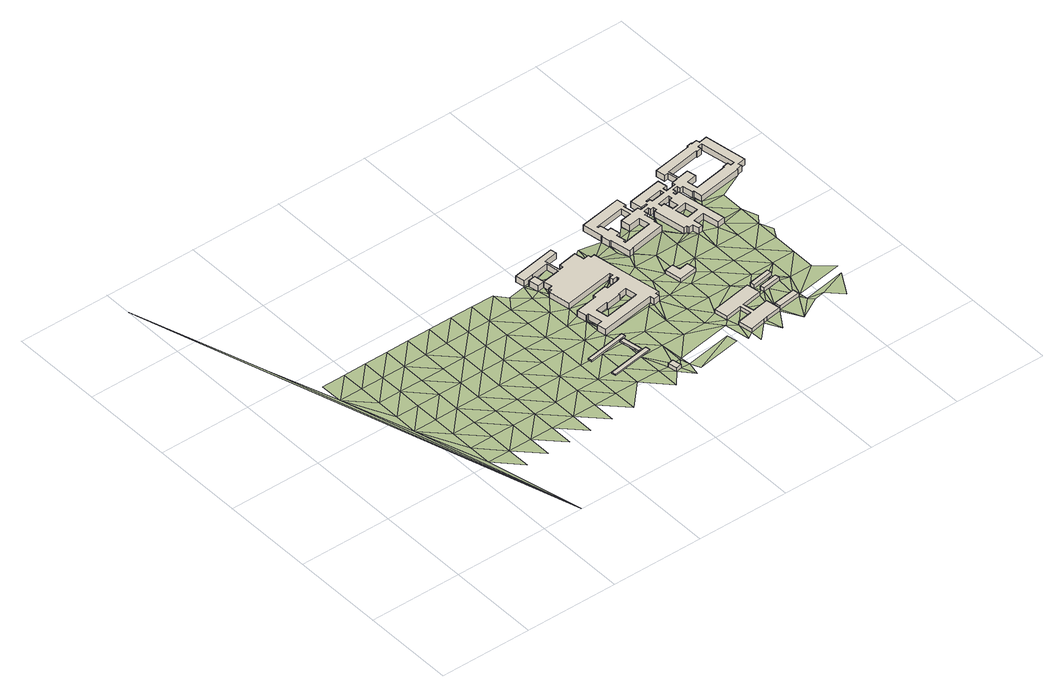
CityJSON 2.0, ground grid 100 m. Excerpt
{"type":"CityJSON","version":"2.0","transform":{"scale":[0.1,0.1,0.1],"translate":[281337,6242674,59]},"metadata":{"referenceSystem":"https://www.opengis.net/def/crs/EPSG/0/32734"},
"CityObjects":{
"building1":{"type":"Building","attributes":{"osm_building":"roof","osm_building:levels":"1","osm_layer":"1","ground_height":61.33,"bottom_roof_height":64.13,"top_roof_height":65.63},"geometry":[{"type":"Solid","lod":"1","boundaries":[[[[0,1,2,3]],[[1,4,5,2]],[[4,6,7,5]],[[6,8,9,7]],[[8,10,11,9]],[[10,0,3,11]],[[3,2,5,7,9,11]],[[10,8,6,4,1,0]]]]}]},
"building2":{"type":"Building","attributes":{"osm_building":"roof","osm_building:levels":"1","osm_layer":"1","ground_height":61.42,"bottom_roof_height":64.22,"top_roof_height":65.72},"geometry":[{"type":"Solid","lod":"1","boundaries":[[[[12,13,14,15]],[[13,16,17,14]],[[16,18,19,17]],[[18,20,21,19]],[[20,22,23,21]],[[22,24,25,23]],[[24,26,27,25]],[[26,12,15,27]],[[15,14,17,19,21,23,25,27]],[[26,24,22,20,18,16,13,12]]]]}]},
"building3":{"type":"Building","attributes":{"osm_building":"roof","osm_building:levels":"1","osm_layer":"1","ground_height":61.35,"bottom_roof_height":64.15,"top_roof_height":65.65},"geometry":[{"type":"Solid","lod":"1","boundaries":[[[[28,29,30,31]],[[29,32,33,30]],[[32,34,35,33]],[[34,36,37,35]],[[36,38,39,37]],[[38,40,41,39]],[[40,42,43,41]],[[42,28,31,43]],[[31,30,33,35,37,39,41,43]],[[42,40,38,36,34,32,29,28]]]]}]},
"building4":{"type":"Building","attributes":{"osm_building":"yes","osm_building:levels":"1","plus_code":"4FRW3J8Q+R5R","ground_height":60.98,"building_height":4.1,"roof_height":65.08},"geometry":[{"type":"Solid","lod":"1","boundaries":[[[[44,45,46,47]],[[45,48,49,46]],[[48,50,51,49]],[[50,44,47,51]],[[47,46,49,51]],[[50,48,45,44]]]]}]},
"building5":{"type":"Building","attributes":{"osm_building":"university","osm_building:levels":"2","osm_type":"multipolygon","osm_address":"Food Technology Bellville Cape Town","plus_code":"4FRW3J9Q+86R","ground_height":61.01,"building_height":6.9,"roof_height":67.91},"geometry":[{"type":"Solid","lod":"1","boundaries":[[[[52,53,54,55]],[[53,56,57,54]],[[56,58,59,57]],[[58,60,61,59]],[[60,62,63,61]],[[62,64,65,63]],[[64,66,67,65]],[[66,68,69,67]],[[68,70,71,69]],[[70,72,73,71]],[[72,74,75,73]],[[74,76,77,75]],[[76,78,79,77]],[[78,80,81,79]],[[80,82,83,81]],[[82,84,85,83]],[[84,86,87,85]],[[86,88,89,87]],[[88,90,91,89]],[[90,92,93,91]],[[92,94,95,93]],[[94,96,97,95]],[[96,98,99,97]],[[98,100,101,99]],[[100,102,103,101]],[[102,104,105,103]],[[104,106,107,105]],[[106,108,109,107]],[[108,110,111,109]],[[110,112,113,111]],[[112,114,115,113]],[[114,116,117,115]],[[116,118,119,117]],[[118,120,121,119]],[[120,122,123,121]],[[122,124,125,123]],[[124,126,127,125]],[[126,128,129,127]],[[128,130,131,129]],[[130,132,133,131]],[[132,134,135,133]],[[134,136,137,135]],[[136,138,139,137]],[[138,140,141,139]],[[140,142,143,141]],[[142,144,145,143]],[[144,146,147,145]],[[146,148,149,147]],[[148,150,151,149]],[[150,152,153,151]],[[152,154,155,153]],[[154,52,55,155]],[[156,157,158,159]],[[157,160,161,158]],[[160,162,163,161]],[[162,164,165,163]],[[164,166,167,165]],[[166,168,169,167]],[[168,170,171,169]],[[170,156,159,171]],[[55,54,57,59,61,63,65,67,69,71,73,75,77,79,81,83,85,87,89,91,93,95,97,99,101,103,105,107,109,111,113,115,117,119,121,123,125,127,129,131,133,135,137,139,141,143,145,147,149,151,153,155],[159,158,161,163,165,167,169,171]],[[154,152,150,148,146,144,142,140,138,136,134,132,130,128,126,124,122,120,118,116,114,112,110,108,106,104,102,100,98,96,94,92,90,88,86,84,82,80,78,76,74,72,70,68,66,64,62,60,58,56,53,52],[170,168,166,164,162,160,157,156]]]]}]},
"building6":{"type":"Building","attributes":{"osm_building":"university","osm_building:levels":"1","osm_address":"HIV/AIDS Unit Bellville 7530 Cape Town","plus_code":"4FRW3J8Q+VHW","ground_height":61.25,"building_height":4.1,"roof_height":65.35},"geometry":[{"type":"Solid","lod":"1","boundaries":[[[[172,173,174,175]],[[173,176,177,174]],[[176,178,179,177]],[[178,180,181,179]],[[180,182,183,181]],[[182,184,185,183]],[[184,186,187,185]],[[186,188,189,187]],[[188,190,191,189]],[[190,192,193,191]],[[192,194,195,193]],[[194,196,197,195]],[[196,198,199,197]],[[198,172,175,199]],[[175,174,177,179,181,183,185,187,189,191,193,195,197,199]],[[198,196,194,192,190,188,186,184,182,180,178,176,173,172]]]]}]},
"building7":{"type":"Building","attributes":{"osm_building":"university","osm_building:levels":"1","osm_name":"Control Centre","osm_office":"security","osm_address":"Bellville 7530 Cape Town","plus_code":"4FRW3J9Q+5GH","ground_height":61.45,"building_height":4.1,"roof_height":65.55},"geometry":[{"type":"Solid","lod":"1","boundaries":[[[[200,201,202,203]],[[201,204,205,202]],[[204,206,207,205]],[[206,208,209,207]],[[208,210,211,209]],[[210,200,203,211]],[[203,202,205,207,209,211]],[[210,208,206,204,201,200]]]]}]},
"building8":{"type":"Building","attributes":{"osm_building":"yes","osm_building:levels":"1","osm_address":"Bellville 7530 Cape Town","plus_code":"4FRW3J8Q+VP5","ground_height":61.03,"building_height":4.1,"roof_height":65.13},"geometry":[{"type":"Solid","lod":"1","boundaries":[[[[212,213,214,215]],[[213,216,217,214]],[[216,218,219,217]],[[218,212,215,219]],[[215,214,217,219]],[[218,216,213,212]]]]}]},
"building9":{"type":"Building","attributes":{"osm_building":"yes","osm_building:levels":"1","osm_address":"Bellville 7530 Cape Town","plus_code":"4FRW3J8Q+XQ2","ground_height":61.28,"building_height":4.1,"roof_height":65.38},"geometry":[{"type":"Solid","lod":"1","boundaries":[[[[220,221,222,223]],[[221,224,225,222]],[[224,226,227,225]],[[226,220,223,227]],[[223,222,225,227]],[[226,224,221,220]]]]}]},
"building10":{"type":"Building","attributes":{"osm_building":"yes","osm_building:levels":"1","osm_address":"Bellville 7530 Cape Town","plus_code":"4FRW3J8Q+XPQ","ground_height":61.49,"building_height":4.1,"roof_height":65.59},"geometry":[{"type":"Solid","lod":"1","boundaries":[[[[228,229,230,231]],[[229,232,233,230]],[[232,234,235,233]],[[234,228,231,235]],[[231,230,233,235]],[[234,232,229,228]]]]}]},
"building11":{"type":"Building","attributes":{"osm_building":"dormitory","osm_building:levels":"2","osm_residential":"university","osm_type":"multipolygon","osm_address":"Richard Sacco Residence Bellville 7530 Cape Town","plus_code":"4FRW3J9R+F23","ground_height":62.81,"building_height":6.9,"roof_height":69.71},"geometry":[{"type":"Solid","lod":"1","boundaries":[[[[236,237,238,239]],[[237,240,241,238]],[[240,242,243,241]],[[242,244,245,243]],[[244,246,247,245]],[[246,248,249,247]],[[248,250,251,249]],[[250,252,253,251]],[[252,254,255,253]],[[254,256,257,255]],[[256,258,259,257]],[[258,260,261,259]],[[260,262,263,261]],[[262,264,265,263]],[[264,266,267,265]],[[266,268,269,267]],[[268,270,271,269]],[[270,272,273,271]],[[272,274,275,273]],[[274,276,277,275]],[[276,278,279,277]],[[278,280,281,279]],[[280,282,283,281]],[[282,284,285,283]],[[284,286,287,285]],[[286,288,289,287]],[[288,290,291,289]],[[290,292,293,291]],[[292,294,295,293]],[[294,296,297,295]],[[296,298,299,297]],[[298,300,301,299]],[[300,302,303,301]],[[302,304,305,303]],[[304,306,307,305]],[[306,308,309,307]],[[308,310,311,309]],[[310,312,313,311]],[[312,314,315,313]],[[314,316,317,315]],[[316,318,319,317]],[[318,320,321,319]],[[320,322,323,321]],[[322,324,325,323]],[[324,326,327,325]],[[326,328,329,327]],[[328,330,331,329]],[[330,332,333,331]],[[332,334,335,333]],[[334,336,337,335]],[[336,338,339,337]],[[338,340,341,339]],[[340,342,343,341]],[[342,344,345,343]],[[344,346,347,345]],[[346,348,349,347]],[[348,350,351,349]],[[350,352,353,351]],[[352,354,355,353]],[[354,356,357,355]],[[356,358,359,357]],[[358,360,361,359]],[[360,362,363,361]],[[362,364,365,363]],[[364,366,367,365]],[[366,368,369,367]],[[368,370,371,369]],[[370,372,373,371]],[[372,374,375,373]],[[374,376,377,375]],[[376,378,379,377]],[[378,236,239,379]],[[380,381,382,383]],[[381,384,385,382]],[[384,386,387,385]],[[386,380,383,387]],[[388,389,390,391]],[[389,392,393,390]],[[392,394,395,393]],[[394,396,397,395]],[[396,398,399,397]],[[398,400,401,399]],[[400,402,403,401]],[[402,388,391,403]],[[404,405,406,407]],[[405,408,409,406]],[[408,410,411,409]],[[410,412,413,411]],[[412,414,415,413]],[[414,416,417,415]],[[416,418,419,417]],[[418,420,421,419]],[[420,422,423,421]],[[422,424,425,423]],[[424,426,427,425]],[[426,428,429,427]],[[428,430,431,429]],[[430,432,433,431]],[[432,434,435,433]],[[434,404,407,435]],[[436,437,438,439]],[[437,440,441,438]],[[440,442,443,441]],[[442,444,445,443]],[[444,446,447,445]],[[446,436,439,447]],[[448,449,450,451]],[[449,452,453,450]],[[452,454,455,453]],[[454,456,457,455]],[[456,458,459,457]],[[458,460,461,459]],[[460,462,463,461]],[[462,464,465,463]],[[464,466,467,465]],[[466,468,469,467]],[[468,470,471,469]],[[470,472,473,471]],[[472,474,475,473]],[[474,476,477,475]],[[476,478,479,477]],[[478,448,451,479]],[[239,238,241,243,245,247,249,251,253,255,257,259,261,263,265,267,269,271,273,275,277,279,281,283,285,287,289,291,293,295,297,299,301,303,305,307,309,311,313,315,317,319,321,323,325,327,329,331,333,335,337,339,341,343,345,347,349,351,353,355,357,359,361,363,365,367,369,371,373,375,377,379],[383,382,385,387],[391,390,393,395,397,399,401,403],[407,406,409,411,413,415,417,419,421,423,425,427,429,431,433,435],[439,438,441,443,445,447],[451,450,453,455,457,459,461,463,465,467,469,471,473,475,477,479]],[[378,376,374,372,370,368,366,364,362,360,358,356,354,352,350,348,346,344,342,340,338,336,334,332,330,328,326,324,322,320,318,316,314,312,310,308,306,304,302,300,298,296,294,292,290,288,286,284,282,280,278,276,274,272,270,268,266,264,262,260,258,256,254,252,250,248,246,244,242,240,237,236],[386,384,381,380],[402,400,398,396,394,392,389,388],[434,432,430,428,426,424,422,420,418,416,414,412,410,408,405,404],[446,444,442,440,437,436],[478,476,474,472,470,468,466,464,462,460,458,456,454,452,449,448]]]]}]},
"terrain1":{"type":"TINRelief","geometry":[{"type":"CompositeSurface","lod":"1","boundaries":[[[480,481,482]],[[483,482,481]],[[484,483,481]],[[484,481,485]],[[486,483,484]],[[485,487,484]],[[486,488,483]],[[489,484,487]],[[490,483,491]],[[488,492,483]],[[485,493,487]],[[486,484,494]],[[495,484,489]],[[493,485,496]],[[491,483,492]],[[484,495,494]],[[497,489,487]],[[486,498,488]],[[497,487,493]],[[486,494,498]],[[488,499,492]],[[500,495,489]],[[489,497,501]],[[488,498,499]],[[492,502,491]],[[489,501,500]],[[495,503,494]],[[497,493,504]],[[505,506,493]],[[502,492,499]],[[498,494,503]],[[495,500,503]],[[501,497,504]],[[504,493,506]],[[501,507,500]],[[499,498,508]],[[498,503,509]],[[504,507,501]],[[498,509,508]],[[502,499,510]],[[511,503,500]],[[507,512,500]],[[513,504,506]],[[506,514,515]],[[510,499,508]],[[511,509,503]],[[500,512,511]],[[504,513,507]],[[513,506,515]],[[516,508,509]],[[517,512,507]],[[509,511,516]],[[507,513,517]],[[508,518,510]],[[519,508,516]],[[515,520,513]],[[512,521,511]],[[512,517,522]],[[523,520,515]],[[518,508,519]],[[512,522,521]],[[513,524,517]],[[516,511,525]],[[520,524,513]],[[516,525,519]],[[511,521,525]],[[522,517,526]],[[524,526,517]],[[518,519,527]],[[525,528,519]],[[522,529,521]],[[526,530,522]],[[520,531,524]],[[520,532,533]],[[527,519,528]],[[522,530,529]],[[534,525,521]],[[520,533,531]],[[535,526,524]],[[529,534,521]],[[526,535,530]],[[536,528,525]],[[524,531,535]],[[525,534,536]],[[537,529,530]],[[528,538,527]],[[531,533,539]],[[537,530,535]],[[539,533,540]],[[538,528,536]],[[535,531,541]],[[542,534,529]],[[543,529,537]],[[531,539,541]],[[542,529,543]],[[544,536,534]],[[537,535,545]],[[541,546,535]],[[539,540,547]],[[534,542,544]],[[537,545,543]],[[538,536,548]],[[545,535,546]],[[547,541,539]],[[548,536,544]],[[543,549,542]],[[545,549,543]],[[550,546,541]],[[541,547,551]],[[542,552,544]],[[541,551,550]],[[549,552,542]],[[553,545,546]],[[545,553,549]],[[548,544,554]],[[553,546,550]],[[552,555,544]],[[556,551,547]],[[557,556,547]],[[544,555,554]],[[558,550,551]],[[559,552,549]],[[549,553,560]],[[556,558,551]],[[552,559,555]],[[549,560,559]],[[557,45,556]],[[52,553,550]],[[561,554,555]],[[558,562,550]],[[556,44,558]],[[45,44,556]],[[562,52,550]],[[560,553,144]],[[563,561,555]],[[555,559,563]],[[564,553,52]],[[50,558,44]],[[564,144,553]],[[48,45,565]],[[559,560,116]],[[144,142,560]],[[566,562,558]],[[560,142,116]],[[566,558,50]],[[567,50,48]],[[564,152,144]],[[565,568,48]],[[569,561,563]],[[563,559,114]],[[152,146,144]],[[152,150,146]],[[567,48,568]],[[146,150,570]],[[52,562,571]],[[114,559,116]],[[566,50,567]],[[567,568,572]],[[104,569,563]],[[114,104,563]],[[567,572,566]],[[562,566,571]],[[569,102,573]],[[569,104,102]],[[110,104,114]],[[114,112,110]],[[138,116,142]],[[102,92,573]],[[110,106,104]],[[162,160,574]],[[108,106,110]],[[566,572,575]],[[100,92,102]],[[138,142,140]],[[571,576,52]],[[164,162,574]],[[571,566,575]],[[577,568,578]],[[98,96,100]],[[160,157,574]],[[138,118,116]],[[575,579,571]],[[100,96,94]],[[52,576,53]],[[572,580,575]],[[579,576,571]],[[578,581,577]],[[574,157,168]],[[76,582,80]],[[80,78,76]],[[138,136,118]],[[156,170,168]],[[583,579,575]],[[124,136,134]],[[168,157,156]],[[56,576,579]],[[124,122,136]],[[58,56,579]],[[124,134,132]],[[53,576,56]],[[583,575,580]],[[122,118,136]],[[584,579,583]],[[58,579,584]],[[124,132,130]],[[126,124,130]],[[120,118,122]],[[126,130,128]],[[62,60,58]],[[173,583,580]],[[62,58,585]],[[172,584,583]],[[585,58,584]],[[70,74,72]],[[580,586,180]],[[172,583,173]],[[180,586,182]],[[173,580,180]],[[70,587,74]],[[62,588,64]],[[70,68,66]],[[585,588,62]],[[66,587,70]],[[589,184,182]],[[584,590,585]],[[590,584,172]],[[591,66,64]],[[176,173,180]],[[588,591,64]],[[201,588,585]],[[66,348,587]],[[178,176,180]],[[66,591,354]],[[590,592,585]],[[585,592,201]],[[593,591,588]],[[354,594,66]],[[594,350,66]],[[588,201,593]],[[348,66,350]],[[186,184,595]],[[172,596,590]],[[354,591,356]],[[354,352,594]],[[350,594,352]],[[593,597,591]],[[188,186,595]],[[597,356,591]],[[592,590,596]],[[598,192,190]],[[592,204,201]],[[172,198,596]],[[597,593,210]],[[416,414,599]],[[356,597,358]],[[206,210,208]],[[600,416,420]],[[598,190,196]],[[592,601,204]],[[601,592,596]],[[212,190,188]],[[602,212,188]],[[188,603,602]],[[416,405,420]],[[416,599,410]],[[604,210,206]],[[220,190,212]],[[605,597,210]],[[358,597,360]],[[190,220,196]],[[604,206,204]],[[596,198,229]],[[606,198,196]],[[607,420,405]],[[204,601,604]],[[602,603,216]],[[226,606,196]],[[405,416,410]],[[229,198,606]],[[226,196,220]],[[212,608,220]],[[604,605,210]],[[601,596,609]],[[596,229,609]],[[608,212,218]],[[597,605,360]],[[216,603,610]],[[611,604,601]],[[606,226,234]],[[603,612,610]],[[410,613,405]],[[608,614,220]],[[611,601,609]],[[609,229,228]],[[608,218,614]],[[218,216,615]],[[216,610,616]],[[216,616,615]],[[224,234,226]],[[246,605,604]],[[617,604,611]],[[360,618,362]],[[605,237,360]],[[619,362,618]],[[615,620,218]],[[360,237,618]],[[610,612,621]],[[619,368,366]],[[246,604,617]],[[614,218,620]],[[242,237,605]],[[622,619,618]],[[609,623,611]],[[242,605,246]],[[619,622,368]],[[224,614,620]],[[622,618,237]],[[623,609,228]],[[620,234,224]],[[240,237,242]],[[623,228,234]],[[622,374,368]],[[234,620,623]],[[624,617,611]],[[246,244,242]],[[376,622,378]],[[248,246,617]],[[620,615,625]],[[611,623,624]],[[621,626,610]],[[254,248,617]],[[627,628,380]],[[624,629,617]],[[250,248,252]],[[623,620,630]],[[629,254,617]],[[621,631,626]],[[394,392,388]],[[380,386,627]],[[632,625,615]],[[384,628,627]],[[252,248,254]],[[388,392,389]],[[630,624,623]],[[630,620,625]],[[386,384,627]],[[629,256,254]],[[633,629,624]],[[624,630,634]],[[258,256,635]],[[629,633,256]],[[624,634,633]],[[258,635,636]],[[635,256,637]],[[258,636,274]],[[637,636,635]],[[278,274,636]],[[278,638,274]],[[633,637,256]],[[634,639,633]],[[640,278,636]],[[637,640,636]],[[641,637,633]],[[280,278,640]]]}]}
},
"vertices":[
[3267,1319,51],[2810,1242,51],[2810,1242,66],[3267,1319,66],[2814,1218,51],[2814,1218,66],[2819,1194,51],[2819,1194,66],[3275,1271,51],[3275,1271,66],[3271,1296,51],[3271,1296,66],
[2767,1500,52],[2771,1477,52],[2771,1477,67],[2767,1500,67],[3225,1557,52],[3225,1557,67],[3221,1577,52],[3221,1577,67],[3219,1592,52],[3219,1592,67],[3218,1599,52],[3218,1599,67],[2819,1532,52],[2819,1532,67],[2763,1523,52],[2763,1523,67],
[3152,1482,52],[3174,1363,52],[3174,1363,67],[3152,1482,67],[3182,1314,52],[3182,1314,67],[3226,1321,52],[3226,1321,67],[3218,1371,52],[3218,1371,67],[3198,1489,52],[3198,1489,67],[3191,1539,52],[3191,1539,67],[3143,1533,52],[3143,1533,67],
[3285,1018,20],[3302,918,20],[3302,918,61],[3285,1018,61],[3365,929,20],[3365,929,61],[3347,1028,20],[3347,1028,61],
[3123,1712,20],[3725,1811,20],[3725,1811,89],[3123,1712,89],[3733,1761,20],[3733,1761,89],[3799,1772,20],[3799,1772,89],[3792,1812,20],[3792,1812,89],[3832,1819,20],[3832,1819,89],[3768,2195,20],[3768,2195,89],[3702,2581,20],[3702,2581,89],[3660,2574,20],[3660,2574,89],[3654,2608,20],[3654,2608,89],[3595,2598,20],[3595,2598,89],[3576,2703,20],[3576,2703,89],[3370,2667,20],[3370,2667,89],[3377,2629,20],[3377,2629,89],[3332,2621,20],[3332,2621,89],[3303,2791,20],[3303,2791,89],[3453,2817,20],[3453,2817,89],[3442,2883,20],[3442,2883,89],[2967,2801,20],[2967,2801,89],[2984,2700,20],[2984,2700,89],[3092,2718,20],[3092,2718,89],[3287,2752,20],[3287,2752,89],[3311,2613,20],[3311,2613,89],[3115,2580,20],[3115,2580,89],[3096,2690,20],[3096,2690,89],[3019,2677,20],[3019,2677,89],[3038,2566,20],[3038,2566,89],[3113,2579,20],[3113,2579,89],[3129,2486,20],[3129,2486,89],[3090,2480,20],[3090,2480,89],[3095,2448,20],[3095,2448,89],[3062,2442,20],[3062,2442,89],[3103,2202,20],[3103,2202,89],[3645,2293,20],[3645,2293,89],[3651,2257,20],[3651,2257,89],[3609,2250,20],[3609,2250,89],[3617,2206,20],[3617,2206,89],[3662,2214,20],[3662,2214,89],[3666,2190,20],[3666,2190,89],[3656,2188,20],[3656,2188,89],[3658,2176,20],[3658,2176,89],[3503,2149,20],[3503,2149,89],[3498,2179,20],[3498,2179,89],[3337,2151,20],[3337,2151,89],[3342,2122,20],[3342,2122,89],[3093,2080,20],[3093,2080,89],[3111,1973,20],[3111,1973,89],[3116,1974,20],[3116,1974,89],[3141,1979,20],[3141,1979,89],[3167,1824,20],[3167,1824,89],[3143,1820,20],[3143,1820,89],[3106,1813,20],[3106,1813,89],[3624,2038,20],[3646,1911,20],[3646,1911,89],[3624,2038,89],[3254,1843,20],[3254,1843,89],[3232,1973,20],[3232,1973,89],[3367,1996,20],[3367,1996,89],[3369,1979,20],[3369,1979,89],[3532,2007,20],[3532,2007,89],[3530,2021,20],[3530,2021,89],
[4082,1330,22],[4108,1181,22],[4108,1181,63],[4082,1330,63],[4285,1212,22],[4285,1212,63],[4307,1088,22],[4307,1088,63],[4142,1059,22],[4142,1059,63],[4168,910,22],[4168,910,63],[4338,940,22],[4338,940,63],[4377,947,22],[4377,947,63],[4550,977,22],[4550,977,63],[4523,1129,22],[4523,1129,63],[4346,1098,22],[4346,1098,63],[4325,1217,22],[4325,1217,63],[4551,1257,22],[4551,1257,63],[4525,1407,22],[4525,1407,63],
[4081,2030,25],[4112,1847,25],[4112,1847,65],[4081,2030,65],[4310,1879,25],[4310,1879,65],[4293,1976,25],[4293,1976,65],[4192,1959,25],[4192,1959,65],[4177,2046,25],[4177,2046,65],
[4560,1057,20],[4569,991,20],[4569,991,61],[4560,1057,61],[4812,1026,20],[4812,1026,61],[4802,1091,20],[4802,1091,61],
[4614,1272,23],[4817,1308,23],[4817,1308,64],[4614,1272,64],[4807,1354,23],[4807,1354,64],[4604,1321,23],[4604,1321,64],
[4794,1450,25],[4564,1410,25],[4564,1410,66],[4794,1450,66],[4572,1363,25],[4572,1363,66],[4802,1401,25],[4802,1401,66],
[4491,2689,38],[4553,2335,38],[4553,2335,107],[4491,2689,107],[4587,2341,38],[4587,2341,107],[4592,2312,38],[4592,2312,107],[4638,2320,38],[4638,2320,107],[4650,2253,38],[4650,2253,107],[4703,2262,38],[4703,2262,107],[4686,2361,38],[4686,2361,107],[4812,2383,38],[4812,2383,107],[4842,2208,38],[4842,2208,107],[4923,2222,38],[4923,2222,107],[4832,2755,38],[4832,2755,107],[4788,2747,38],[4788,2747,107],[4783,2777,38],[4783,2777,107],[4818,2783,38],[4818,2783,107],[4813,2811,38],[4813,2811,107],[4867,2820,38],[4867,2820,107],[4873,2786,38],[4873,2786,107],[4907,2792,38],[4907,2792,107],[4926,2674,38],[4926,2674,107],[4942,2676,38],[4942,2676,107],[4957,2581,38],[4957,2581,107],[5438,2659,38],[5438,2659,107],[5440,2667,38],[5440,2667,107],[5501,2677,38],[5501,2677,107],[5495,2715,38],[5495,2715,107],[5581,2729,38],[5581,2729,107],[5505,3185,38],[5505,3185,107],[5413,3170,38],[5413,3170,107],[5407,3207,38],[5407,3207,107],[5347,3197,38],[5347,3197,107],[5346,3207,38],[5346,3207,107],[5290,3198,38],[5290,3198,107],[5292,3186,38],[5292,3186,107],[4861,3113,38],[4861,3113,107],[4879,3010,38],[4879,3010,107],[4918,3017,38],[4918,3017,107],[4937,2904,38],[4937,2904,107],[4865,2891,38],[4865,2891,107],[4871,2857,38],[4871,2857,107],[4757,2837,38],[4757,2837,107],[4750,2879,38],[4750,2879,107],[4798,2888,38],[4798,2888,107],[4781,2988,38],[4781,2988,107],[4409,2925,38],[4409,2925,107],[4430,2802,38],[4430,2802,107],[4498,2813,38],[4498,2813,107],[4500,2798,38],[4500,2798,107],[4412,2783,38],[4412,2783,107],[4406,2817,38],[4406,2817,107],[4337,2805,38],[4337,2805,107],[4319,2915,38],[4319,2915,107],[4348,2920,38],[4348,2920,107],[4331,3023,38],[4331,3023,107],[3872,2945,38],[3872,2945,107],[3910,2720,38],[3910,2720,107],[3899,2718,38],[3899,2718,107],[3916,2623,38],[3916,2623,107],[3930,2626,38],[3930,2626,107],[3968,2403,38],[3968,2403,107],[4020,2412,38],[4020,2412,107],[4018,2419,38],[4018,2419,107],[4417,2489,38],[4417,2489,107],[4401,2581,38],[4401,2581,107],[4416,2583,38],[4416,2583,107],[4394,2703,38],[4394,2703,107],[4424,2709,38],[4424,2709,107],[4418,2745,38],[4418,2745,107],[4476,2755,38],[4476,2755,107],[4481,2725,38],[4481,2725,107],[4515,2732,38],[4515,2732,107],[4522,2694,38],[4522,2694,107],[4674,2434,38],[4647,2574,38],[4647,2574,107],[4674,2434,107],[4777,2598,38],[4777,2598,107],[4804,2458,38],[4804,2458,107],[4693,2722,38],[4711,2621,38],[4711,2621,107],[4693,2722,107],[4643,2609,38],[4643,2609,107],[4625,2712,38],[4625,2712,107],[4591,2706,38],[4591,2706,107],[4585,2743,38],[4585,2743,107],[4722,2767,38],[4722,2767,107],[4729,2728,38],[4729,2728,107],[4177,2775,38],[4195,2674,38],[4195,2674,107],[4177,2775,107],[4321,2696,38],[4321,2696,107],[4342,2578,38],[4342,2578,107],[4016,2520,38],[4016,2520,107],[4012,2540,38],[4012,2540,107],[4033,2544,38],[4033,2544,107],[4016,2644,38],[4016,2644,107],[4057,2652,38],[4057,2652,107],[4039,2756,38],[4039,2756,107],[4002,2749,38],[4002,2749,107],[3986,2839,38],[3986,2839,107],[3959,2834,38],[3959,2834,107],[3957,2846,38],[3957,2846,107],[4280,2903,38],[4280,2903,107],[4299,2796,38],[4299,2796,107],[4567,2809,38],[4562,2837,38],[4562,2837,107],[4567,2809,107],[4524,2831,38],[4524,2831,107],[4522,2842,38],[4522,2842,107],[4713,2873,38],[4713,2873,107],[4720,2834,38],[4720,2834,107],[5427,2784,38],[5364,2773,38],[5364,2773,107],[5427,2784,107],[5366,2761,38],[5366,2761,107],[5002,2698,38],[5002,2698,107],[4982,2812,38],[4982,2812,107],[5092,2831,38],[5092,2831,107],[5075,2931,38],[5075,2931,107],[4959,2911,38],[4959,2911,107],[4939,3027,38],[4939,3027,107],[5313,3091,38],[5313,3091,107],[5314,3080,38],[5314,3080,107],[5370,3090,38],[5370,3090,107],[5364,3128,38],[5364,3128,107],[5412,3136,38],[5412,3136,107],[5478,2754,38],[5478,2754,107],[5433,2747,38],[5433,2747,107],
[3,4695,10],[1438,2,16],[446,3276,20],[695,2526,26],[943,1777,23],[1192,1028,18],[943,2027,24],[1192,1278,20],[943,2277,25],[1192,1527,22],[695,2776,24],[943,2776,25],[943,2526,26],[1441,1028,17],[1192,2027,24],[1192,1777,23],[1441,778,17],[1441,1278,20],[1192,2277,26],[1192,2526,27],[1441,1777,23],[1441,1527,22],[1192,2776,27],[1441,2027,25],[1689,1278,20],[1689,778,17],[1689,1028,18],[1689,1527,23],[1441,2526,27],[1441,2277,26],[1441,2776,28],[1689,2027,27],[1689,1777,25],[1938,1278,21],[1938,778,18],[1938,1028,19],[1689,2277,28],[1938,1527,24],[1689,2776,29],[1689,2526,29],[2186,1028,21],[1938,2027,29],[1938,1777,26],[2186,778,20],[2186,1278,23],[1938,2277,30],[2186,1527,25],[1938,2776,31],[1938,2526,31],[2186,2027,28],[2186,1777,27],[2435,1278,25],[2435,778,20],[2435,1028,22],[2186,2277,29],[2435,1527,27],[2186,2526,30],[2435,1777,27],[2186,2776,30],[2683,1028,22],[2683,778,20],[2683,1278,24],[2435,2277,28],[2435,2027,28],[2435,2526,28],[2683,1777,26],[2683,1527,25],[2932,1028,22],[2435,2776,29],[2683,2027,26],[2932,1527,24],[2932,1278,23],[2683,2277,25],[2932,1777,24],[2683,2776,25],[2683,2526,25],[3180,1028,22],[3180,778,21],[3180,1278,23],[2932,2277,22],[2932,2027,22],[2782,2658,23],[3180,1527,24],[2932,2526,22],[3106,1812,20],[3429,778,20],[3429,1278,21],[3429,1028,20],[3463,928,19],[2972,2693,23],[3141,1978,20],[3429,1527,22],[3446,1033,19],[2985,2700,20],[3370,1979,20],[3678,1278,20],[3678,1777,22],[3971,1012,19],[3512,822,19],[3678,1527,22],[4048,1133,19],[3990,901,19],[3303,2792,20],[3926,1278,21],[3926,1527,22],[3926,1777,23],[4093,861,19],[3678,2776,22],[3926,2027,23],[4175,778,20],[4175,1527,23],[3926,2277,22],[4175,1777,24],[4082,2030,25],[3926,2526,22],[4423,778,20],[4423,1527,23],[4175,2277,24],[4325,1218,22],[4015,2520,38],[4015,2644,38],[4423,1777,25],[4569,992,20],[4672,778,20],[4423,2027,26],[4423,2277,26],[4572,1362,25],[4175,2776,25],[4672,1278,23],[4672,1527,25],[4854,956,23],[4672,1777,27],[4909,904,22],[4322,2696,38],[4818,1308,23],[4840,1042,23],[4848,992,23],[4672,2027,29],[4423,2526,25],[4415,2583,38],[4920,1278,24],[5020,923,22],[4491,2688,38],[4920,1527,26],[4920,1777,29],[5169,1278,26],[5312,1032,23],[4672,2526,29],[4648,2574,38],[4920,2027,31],[5169,1527,28],[5169,778,22],[5355,1128,23],[5169,2027,33],[5169,1777,31],[4920,2277,32],[4920,2526,33],[5169,2277,35],[4942,2677,38],[5227,1889,32],[5169,2526,36],[5232,2113,32]
]}
